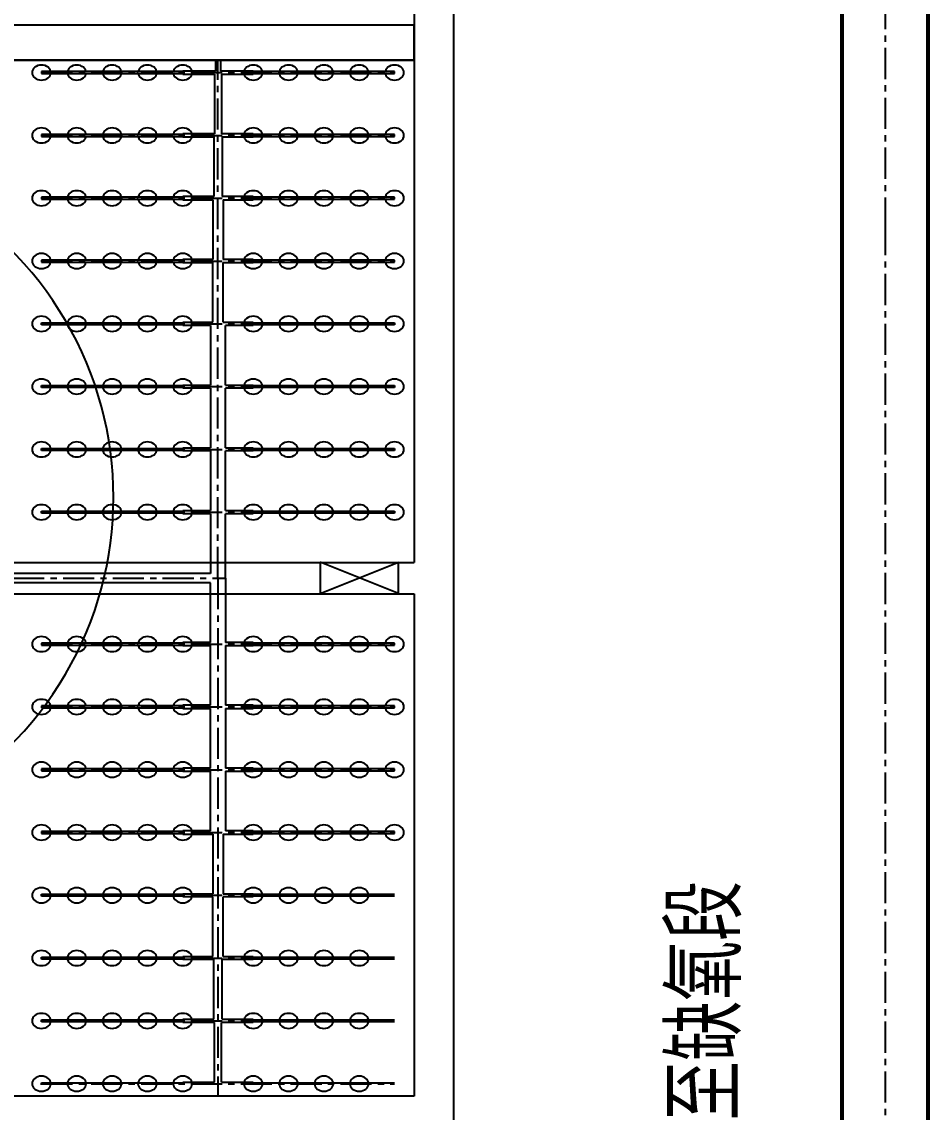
# Model space of a CAD drawing. Header units: millimetres. Extents: x 738100 to 1284508, y 138373 to 260796.
# Drawn here: x 839900 to 849140, y 219713 to 230825 of the extents above; entities that cross this region are included whole.
import ezdxf

# ---------------------------------------------------------------- set-up
doc = ezdxf.new("R2010")
doc.units = ezdxf.units.MM
doc.linetypes.add('CENTER', pattern=[50.8, 31.75, -6.35, 6.35, -6.35])
doc.layers.add('标注', color=7, linetype='Continuous')
doc.layers.add('轴线', color=6, linetype='CENTER')
doc.layers.add('硝化液回流管', color=5, linetype='Continuous', lineweight=53)
doc.styles.add('长仿宋体', font='simfang.ttf', dxfattribs={"width": 0.7})

msp = doc.modelspace()

# ---------------------------------------------------------------- linework, layer by layer
at = {"lineweight": -3}
for p, q in [((843900.494, 233524.664), (843900.494, 227763.864)), ((843900.494, 232452.664), (843900.494, 227844.024)), ((844300.494, 231084.264), (844300.494, 230204.264)), ((842940.494, 230789.288), (779900.494, 230789.288)), ((843900.494, 230789.288), (842940.494, 230789.288)), ((843900.494, 230433.442), (843900.494, 230789.288)), ((843900.494, 230435.296), (843900.494, 227844.024)), ((844300.494, 230204.264), (844300.494, 209483.589)), ((843900.494, 227524.024), (843900.494, 225315.296)), ((843900.494, 227524.024), (843900.494, 225315.296)), ((843900.494, 224995.296), (843900.494, 222915.384)), ((843900.494, 224995.296), (843900.494, 222915.384)), ((843900.494, 223557.734), (843900.494, 219875.296)), ((843900.494, 222595.384), (843900.494, 219875.296))]:
    msp.add_line(p, q, dxfattribs=at)
at = {"lineweight": -3, "ltscale": 100}
for p, q in [((843900.494, 230435.296), (779900.494, 230435.296)), ((779900.494, 230433.442), (843900.494, 230433.442)), ((777220.494, 225315.296), (843900.494, 225315.296)), ((777220.494, 225315.296), (843900.494, 225315.296)), ((777220.494, 225315.296), (843900.494, 225315.296)), ((779900.494, 224995.296), (843900.494, 224995.296)), ((843900.494, 219875.296), (779900.494, 219875.296))]:
    msp.add_line(p, q, dxfattribs=at)
at = {"ltscale": 10}
for p, q in [((841876.494, 230435.296), (841876.494, 230323.296)), ((841924.494, 230435.296), (841924.494, 230323.296)), ((840100.494, 230317.536), (840100.494, 230297.056)), ((841540.494, 230317.536), (840100.494, 230317.536)), ((840100.494, 230297.056), (841540.494, 230297.056)), ((841876.494, 230323.296), (841540.494, 230323.296)), ((841540.494, 230323.296), (841540.494, 230317.536)), ((841540.494, 230297.056), (841540.494, 230291.296)), ((841540.494, 230291.296), (841864.494, 230291.296)), ((841864.494, 230291.296), (841864.494, 229683.296)), ((842260.494, 230323.296), (841924.494, 230323.296)), ((841936.494, 230291.296), (842260.494, 230291.296)), ((841936.494, 230291.296), (841936.494, 229683.296)), ((842260.494, 230317.536), (842260.494, 230323.296)), ((843700.494, 230317.536), (842260.494, 230317.536)), ((842260.494, 230291.296), (842260.494, 230297.056)), ((842260.494, 230297.056), (843700.494, 230297.056)), ((843700.494, 230297.056), (843700.494, 230317.536)), ((840100.494, 229677.536), (840100.494, 229657.056)), ((841540.494, 229677.536), (840100.494, 229677.536)), ((840100.494, 229657.056), (841540.494, 229657.056)), ((841864.494, 229683.296), (841540.494, 229683.296)), ((841540.494, 229683.296), (841540.494, 229677.536)), ((841540.494, 229657.056), (841540.494, 229651.296)), ((841540.494, 229651.296), (841856.494, 229651.296)), ((841856.494, 229651.296), (841856.494, 229043.296)), ((842260.494, 229683.296), (841936.494, 229683.296)), ((841944.494, 229651.296), (842260.494, 229651.296)), ((841944.494, 229651.296), (841944.494, 229043.296)), ((842260.494, 229677.536), (842260.494, 229683.296)), ((843700.494, 229677.536), (842260.494, 229677.536)), ((842260.494, 229651.296), (842260.494, 229657.056)), ((842260.494, 229657.056), (843700.494, 229657.056)), ((843700.494, 229657.056), (843700.494, 229677.536)), ((840100.494, 229037.536), (840100.494, 229017.056)), ((841540.494, 229037.536), (840100.494, 229037.536)), ((841856.494, 229043.296), (841540.494, 229043.296)), ((841540.494, 229043.296), (841540.494, 229037.536)), ((842260.494, 229043.296), (841944.494, 229043.296)), ((842260.494, 229037.536), (842260.494, 229043.296)), ((843700.494, 229037.536), (842260.494, 229037.536)), ((843700.494, 229017.056), (843700.494, 229037.536)), ((840100.494, 229017.056), (841540.494, 229017.056)), ((841540.494, 229017.056), (841540.494, 229011.296)), ((841540.494, 229011.296), (841848.494, 229011.296)), ((841848.494, 229011.296), (841848.494, 228403.296)), ((841952.494, 229011.296), (842260.494, 229011.296)), ((841952.494, 229011.296), (841952.494, 228403.296)), ((842260.494, 229011.296), (842260.494, 229017.056)), ((842260.494, 229017.056), (843700.494, 229017.056)), ((840100.494, 228397.536), (840100.494, 228377.056)), ((841540.494, 228397.536), (840100.494, 228397.536)), ((840100.494, 228377.056), (841540.494, 228377.056)), ((841848.494, 228403.296), (841540.494, 228403.296)), ((841540.494, 228403.296), (841540.494, 228397.536)), ((841540.494, 228377.056), (841540.494, 228371.296)), ((841540.494, 228371.296), (841848.494, 228371.296)), ((841848.494, 227763.296), (841848.494, 228371.296)), ((842260.494, 228403.296), (841952.494, 228403.296)), ((841952.494, 228371.296), (842260.494, 228371.296)), ((841952.494, 227763.296), (841952.494, 228371.296)), ((842260.494, 228397.536), (842260.494, 228403.296)), ((843700.494, 228397.536), (842260.494, 228397.536)), ((842260.494, 228371.296), (842260.494, 228377.056)), ((842260.494, 228377.056), (843700.494, 228377.056)), ((843700.494, 228377.056), (843700.494, 228397.536)), ((840100.494, 227737.056), (840100.494, 227757.536)), ((840100.494, 227757.536), (841540.494, 227757.536)), ((841540.494, 227737.056), (840100.494, 227737.056)), ((841540.494, 227757.536), (841540.494, 227763.296)), ((841540.494, 227763.296), (841848.494, 227763.296)), ((841540.494, 227731.296), (841540.494, 227737.056)), ((841824.494, 227731.296), (841540.494, 227731.296)), ((841824.494, 227731.296), (841824.494, 227123.296)), ((841952.494, 227763.296), (842260.494, 227763.296)), ((842260.494, 227731.296), (841976.494, 227731.296)), ((841976.494, 227123.296), (841976.494, 227731.296)), ((842260.494, 227763.296), (842260.494, 227757.536)), ((842260.494, 227757.536), (843700.494, 227757.536)), ((843700.494, 227737.056), (842260.494, 227737.056)), ((842260.494, 227737.056), (842260.494, 227731.296)), ((843700.494, 227757.536), (843700.494, 227737.056)), ((840100.494, 227097.056), (840100.494, 227117.536)), ((840100.494, 227117.536), (841540.494, 227117.536)), ((841540.494, 227097.056), (840100.494, 227097.056)), ((841540.494, 227117.536), (841540.494, 227123.296)), ((841540.494, 227123.296), (841824.494, 227123.296)), ((841540.494, 227091.296), (841540.494, 227097.056)), ((841824.494, 227091.296), (841540.494, 227091.296)), ((841824.494, 227091.296), (841824.494, 226483.296)), ((841976.494, 227123.296), (842260.494, 227123.296)), ((842260.494, 227091.296), (841976.494, 227091.296)), ((841976.494, 226483.296), (841976.494, 227091.296)), ((842260.494, 227123.296), (842260.494, 227117.536)), ((842260.494, 227117.536), (843700.494, 227117.536)), ((843700.494, 227097.056), (842260.494, 227097.056)), ((842260.494, 227097.056), (842260.494, 227091.296)), ((843700.494, 227117.536), (843700.494, 227097.056)), ((840100.494, 226457.056), (840100.494, 226477.536)), ((840100.494, 226477.536), (841540.494, 226477.536)), ((841540.494, 226477.536), (841540.494, 226483.296)), ((841540.494, 226483.296), (841824.494, 226483.296)), ((841976.494, 226483.296), (842260.494, 226483.296)), ((842260.494, 226483.296), (842260.494, 226477.536)), ((842260.494, 226477.536), (843700.494, 226477.536)), ((843700.494, 226477.536), (843700.494, 226457.056)), ((841540.494, 226457.056), (840100.494, 226457.056)), ((841540.494, 226451.296), (841540.494, 226457.056)), ((841824.494, 226451.296), (841540.494, 226451.296)), ((841824.494, 226451.296), (841824.494, 225843.296)), ((842260.494, 226451.296), (841976.494, 226451.296)), ((841976.494, 225843.296), (841976.494, 226451.296)), ((843700.494, 226457.056), (842260.494, 226457.056)), ((842260.494, 226457.056), (842260.494, 226451.296)), ((840100.494, 225817.056), (840100.494, 225837.536)), ((840100.494, 225837.536), (841540.494, 225837.536)), ((841540.494, 225817.056), (840100.494, 225817.056)), ((841540.494, 225837.536), (841540.494, 225843.296)), ((841540.494, 225843.296), (841824.494, 225843.296)), ((841540.494, 225811.296), (841540.494, 225817.056)), ((841824.494, 225811.296), (841540.494, 225811.296)), ((841824.494, 225811.296), (841824.494, 225203.296)), ((841976.494, 225843.296), (842260.494, 225843.296)), ((842260.494, 225811.296), (841976.494, 225811.296)), ((841976.494, 225155.296), (841976.494, 225811.296)), ((842260.494, 225843.296), (842260.494, 225837.536)), ((842260.494, 225837.536), (843700.494, 225837.536)), ((843700.494, 225817.056), (842260.494, 225817.056)), ((842260.494, 225817.056), (842260.494, 225811.296)), ((843700.494, 225837.536), (843700.494, 225817.056)), ((841824.494, 225203.296), (837976.494, 225203.296)), ((841976.494, 225155.296), (841976.494, 224995.296)), ((841976.494, 225155.296), (841976.494, 224499.296)), ((841824.494, 225107.296), (837976.494, 225107.296)), ((841824.494, 224995.296), (841824.494, 225107.296)), ((841824.494, 224499.296), (841824.494, 225107.296)), ((840100.494, 224493.536), (840100.494, 224473.056)), ((841540.494, 224493.536), (840100.494, 224493.536)), ((840100.494, 224473.056), (841540.494, 224473.056)), ((841824.494, 224499.296), (841540.494, 224499.296)), ((841540.494, 224499.296), (841540.494, 224493.536)), ((841540.494, 224473.056), (841540.494, 224467.296)), ((841540.494, 224467.296), (841824.494, 224467.296)), ((841824.494, 223859.296), (841824.494, 224467.296)), ((842260.494, 224499.296), (841976.494, 224499.296)), ((841976.494, 224467.296), (842260.494, 224467.296)), ((841976.494, 224467.296), (841976.494, 223859.296)), ((842260.494, 224493.536), (842260.494, 224499.296)), ((843700.494, 224493.536), (842260.494, 224493.536)), ((842260.494, 224467.296), (842260.494, 224473.056)), ((842260.494, 224473.056), (843700.494, 224473.056)), ((843700.494, 224473.056), (843700.494, 224493.536)), ((840100.494, 223853.536), (840100.494, 223833.056)), ((841540.494, 223853.536), (840100.494, 223853.536)), ((840100.494, 223833.056), (841540.494, 223833.056)), ((841824.494, 223859.296), (841540.494, 223859.296)), ((841540.494, 223859.296), (841540.494, 223853.536)), ((841540.494, 223833.056), (841540.494, 223827.296)), ((841540.494, 223827.296), (841824.494, 223827.296)), ((841824.494, 223219.296), (841824.494, 223827.296)), ((842260.494, 223859.296), (841976.494, 223859.296)), ((841976.494, 223827.296), (842260.494, 223827.296)), ((841976.494, 223827.296), (841976.494, 223219.296)), ((842260.494, 223853.536), (842260.494, 223859.296)), ((843700.494, 223853.536), (842260.494, 223853.536)), ((842260.494, 223827.296), (842260.494, 223833.056)), ((842260.494, 223833.056), (843700.494, 223833.056)), ((843700.494, 223833.056), (843700.494, 223853.536)), ((840100.494, 223213.536), (840100.494, 223193.056)), ((841540.494, 223213.536), (840100.494, 223213.536)), ((840100.494, 223193.056), (841540.494, 223193.056)), ((841824.494, 223219.296), (841540.494, 223219.296)), ((841540.494, 223219.296), (841540.494, 223213.536)), ((841540.494, 223193.056), (841540.494, 223187.296)), ((841540.494, 223187.296), (841824.494, 223187.296)), ((841824.494, 222579.296), (841824.494, 223187.296)), ((842260.494, 223219.296), (841976.494, 223219.296)), ((841976.494, 223187.296), (842260.494, 223187.296)), ((841976.494, 223187.296), (841976.494, 222579.296)), ((842260.494, 223213.536), (842260.494, 223219.296)), ((843700.494, 223213.536), (842260.494, 223213.536)), ((842260.494, 223187.296), (842260.494, 223193.056)), ((842260.494, 223193.056), (843700.494, 223193.056)), ((843700.494, 223193.056), (843700.494, 223213.536)), ((841824.494, 222579.296), (841540.494, 222579.296)), ((841540.494, 222579.296), (841540.494, 222573.536)), ((842260.494, 222579.296), (841976.494, 222579.296)), ((842260.494, 222573.536), (842260.494, 222579.296)), ((840100.494, 222573.536), (840100.494, 222553.056)), ((841540.494, 222573.536), (840100.494, 222573.536)), ((840100.494, 222553.056), (841540.494, 222553.056)), ((841540.494, 222553.056), (841540.494, 222547.296)), ((841540.494, 222547.296), (841848.494, 222547.296)), ((841848.494, 222547.296), (841848.494, 221939.296)), ((841952.494, 222547.296), (842260.494, 222547.296)), ((841952.494, 222547.296), (841952.494, 221939.296)), ((843700.494, 222573.536), (842260.494, 222573.536)), ((842260.494, 222547.296), (842260.494, 222553.056)), ((842260.494, 222553.056), (843700.494, 222553.056)), ((843700.494, 222553.056), (843700.494, 222573.536)), ((840100.494, 221913.056), (840100.494, 221933.536)), ((840100.494, 221933.536), (841540.494, 221933.536)), ((841540.494, 221913.056), (840100.494, 221913.056)), ((841540.494, 221933.536), (841540.494, 221939.296)), ((841540.494, 221939.296), (841848.494, 221939.296)), ((841540.494, 221907.296), (841540.494, 221913.056)), ((841952.494, 221939.296), (842260.494, 221939.296)), ((842260.494, 221939.296), (842260.494, 221933.536)), ((842260.494, 221933.536), (843700.494, 221933.536)), ((843700.494, 221913.056), (842260.494, 221913.056)), ((842260.494, 221913.056), (842260.494, 221907.296)), ((841848.494, 221907.296), (841540.494, 221907.296)), ((841848.494, 221299.296), (841848.494, 221907.296)), ((842260.494, 221907.296), (841952.494, 221907.296)), ((841952.494, 221299.296), (841952.494, 221907.296)), ((840100.494, 221273.056), (840100.494, 221293.536)), ((840100.494, 221293.536), (841540.494, 221293.536)), ((841540.494, 221273.056), (840100.494, 221273.056)), ((841540.494, 221293.536), (841540.494, 221299.296)), ((841540.494, 221299.296), (841848.494, 221299.296)), ((841540.494, 221267.296), (841540.494, 221273.056)), ((841856.494, 221267.296), (841540.494, 221267.296)), ((841856.494, 220659.296), (841856.494, 221267.296)), ((842260.494, 221267.296), (841944.494, 221267.296)), ((841944.494, 220659.296), (841944.494, 221267.296)), ((841952.494, 221299.296), (842260.494, 221299.296)), ((842260.494, 221299.296), (842260.494, 221293.536)), ((842260.494, 221293.536), (843700.494, 221293.536)), ((843700.494, 221273.056), (842260.494, 221273.056)), ((842260.494, 221273.056), (842260.494, 221267.296)), ((840100.494, 220633.056), (840100.494, 220653.536)), ((840100.494, 220653.536), (841540.494, 220653.536)), ((841540.494, 220633.056), (840100.494, 220633.056)), ((841540.494, 220653.536), (841540.494, 220659.296)), ((841540.494, 220659.296), (841856.494, 220659.296)), ((841540.494, 220627.296), (841540.494, 220633.056)), ((841864.494, 220627.296), (841540.494, 220627.296)), ((841864.494, 220019.296), (841864.494, 220627.296)), ((842260.494, 220627.296), (841936.494, 220627.296)), ((841936.494, 220019.296), (841936.494, 220627.296)), ((841944.494, 220659.296), (842260.494, 220659.296)), ((842260.494, 220659.296), (842260.494, 220653.536)), ((842260.494, 220653.536), (843700.494, 220653.536)), ((843700.494, 220633.056), (842260.494, 220633.056)), ((842260.494, 220633.056), (842260.494, 220627.296)), ((840100.494, 219993.056), (840100.494, 220013.536)), ((840100.494, 220013.536), (841540.494, 220013.536)), ((841540.494, 220013.536), (841540.494, 220019.296)), ((841540.494, 220019.296), (841864.494, 220019.296)), ((841936.494, 220019.296), (842260.494, 220019.296)), ((842260.494, 220019.296), (842260.494, 220013.536)), ((842260.494, 220013.536), (843700.494, 220013.536))]:
    msp.add_line(p, q, dxfattribs=at)
at = {"color": 7, "lineweight": -3}
msp.add_arc((837269.455, 225978.682), 3565.52, 268.8787302, 91.1212698, dxfattribs=at)
at = {"ltscale": 10, "extrusion": (0, 0, -1)}
for centre in [(840100.494, 230307.296), (840460.494, 230307.296), (840820.494, 230307.296), (841180.494, 230307.296), (841540.494, 230307.296), (842260.494, 230307.296), (842620.494, 230307.296), (842980.494, 230307.296), (843340.494, 230307.296), (843700.494, 230307.296), (840100.494, 229667.296), (840460.494, 229667.296), (840820.494, 229667.296), (841180.494, 229667.296), (841540.494, 229667.296), (842260.494, 229667.296), (842620.494, 229667.296), (842980.494, 229667.296), (843340.494, 229667.296), (843700.494, 229667.296), (840100.494, 229027.296), (840460.494, 229027.296), (840820.494, 229027.296), (841180.494, 229027.296), (841540.494, 229027.296), (842260.494, 229027.296), (842620.494, 229027.296), (842980.494, 229027.296), (843340.494, 229027.296), (843700.494, 229027.296), (840100.494, 228387.296), (840460.494, 228387.296), (840820.494, 228387.296), (841180.494, 228387.296), (841540.494, 228387.296), (842260.494, 228387.296), (842620.494, 228387.296), (842980.494, 228387.296), (843340.494, 228387.296), (843700.494, 228387.296), (840100.494, 227747.296), (840460.494, 227747.296), (840820.494, 227747.296), (841180.494, 227747.296), (841540.494, 227747.296), (842260.494, 227747.296), (842620.494, 227747.296), (842980.494, 227747.296), (843340.494, 227747.296), (843700.494, 227747.296), (840100.494, 227107.296), (840460.494, 227107.296), (840820.494, 227107.296), (841180.494, 227107.296), (841540.494, 227107.296), (842260.494, 227107.296), (842620.494, 227107.296), (842980.494, 227107.296), (843340.494, 227107.296), (843700.494, 227107.296), (840100.494, 226467.296), (840460.494, 226467.296), (840820.494, 226467.296), (841180.494, 226467.296), (841540.494, 226467.296), (842260.494, 226467.296), (842620.494, 226467.296), (842980.494, 226467.296), (843340.494, 226467.296), (843700.494, 226467.296), (840100.494, 225827.296), (840460.494, 225827.296), (840820.494, 225827.296), (841180.494, 225827.296), (841540.494, 225827.296), (842260.494, 225827.296), (842620.494, 225827.296), (842980.494, 225827.296), (843340.494, 225827.296), (843700.494, 225827.296), (840100.494, 224483.296), (840460.494, 224483.296), (840820.494, 224483.296), (841180.494, 224483.296), (841540.494, 224483.296), (842260.494, 224483.296), (842620.494, 224483.296), (842980.494, 224483.296), (843340.494, 224483.296), (843700.494, 224483.296), (840100.494, 223843.296), (840460.494, 223843.296), (840820.494, 223843.296), (841180.494, 223843.296), (841540.494, 223843.296), (842260.494, 223843.296), (842620.494, 223843.296), (842980.494, 223843.296), (843340.494, 223843.296), (843700.494, 223843.296), (840100.494, 223203.296), (840460.494, 223203.296), (840820.494, 223203.296), (841180.494, 223203.296), (841540.494, 223203.296), (842260.494, 223203.296), (842620.494, 223203.296), (842980.494, 223203.296), (843340.494, 223203.296), (843700.494, 223203.296), (840100.494, 222563.296), (840460.494, 222563.296), (840820.494, 222563.296), (841180.494, 222563.296), (841540.494, 222563.296), (842260.494, 222563.296), (842620.494, 222563.296), (842980.494, 222563.296), (843340.494, 222563.296), (843700.494, 222563.296), (840100.494, 221923.296), (840460.494, 221923.296), (840820.494, 221923.296), (841180.494, 221923.296), (841540.494, 221923.296), (842260.494, 221923.296), (842620.494, 221923.296), (842980.494, 221923.296), (843340.494, 221923.296), (840100.494, 221283.296), (840460.494, 221283.296), (840820.494, 221283.296), (841180.494, 221283.296), (841540.494, 221283.296), (842260.494, 221283.296), (842620.494, 221283.296), (842980.494, 221283.296), (843340.494, 221283.296), (840100.494, 220643.296), (840460.494, 220643.296), (840820.494, 220643.296), (841180.494, 220643.296), (841540.494, 220643.296), (842260.494, 220643.296), (842620.494, 220643.296), (842980.494, 220643.296), (843340.494, 220643.296), (840100.494, 220003.296), (840460.494, 220003.296), (840820.494, 220003.296), (841180.494, 220003.296), (841540.494, 220003.296), (842260.494, 220003.296), (842620.494, 220003.296), (842980.494, 220003.296), (843340.494, 220003.296)]:
    msp.add_ellipse(centre, major_axis=(96, 0), ratio=0.8, dxfattribs=at)
at = {"layer": 'Defpoints', "ltscale": 10}
for p, q in [((842940.494, 225317.668), (842940.494, 224997.668)), ((842940.494, 224997.668), (843740.494, 225317.668)), ((843740.494, 224997.668), (842940.494, 225317.668)), ((843740.494, 224997.668), (843740.494, 225317.668))]:
    msp.add_line(p, q, dxfattribs=at)
at = {"layer": '硝化液回流管', "ltscale": 10}
for p, q in [((848260.494, 232082.734), (848260.494, 228764.264)), ((849140.494, 228764.264), (849140.494, 232082.734)), ((848260.494, 228764.264), (848260.494, 210923.589)), ((849140.494, 210923.589), (849140.494, 228764.264))]:
    msp.add_line(p, q, dxfattribs=at)
at = {"layer": '轴线', "ltscale": 10}
for p, q in [((848700.494, 232082.734), (848700.494, 228764.264)), ((841900.494, 225155.296), (841900.494, 230435.296)), ((840100.494, 230307.296), (843700.494, 230307.296)), ((840100.494, 230307.296), (843700.494, 230307.296)), ((840100.494, 229667.296), (843700.494, 229667.296)), ((840100.494, 229667.296), (843700.494, 229667.296)), ((840100.494, 229027.296), (843700.494, 229027.296)), ((840100.494, 229027.296), (843700.494, 229027.296)), ((848700.494, 228764.264), (848700.494, 210923.589)), ((840100.494, 228387.296), (843700.494, 228387.296)), ((840100.494, 228387.296), (843700.494, 228387.296)), ((840100.494, 227747.296), (843700.494, 227747.296)), ((840100.494, 227747.296), (843700.494, 227747.296)), ((840100.494, 227107.296), (843700.494, 227107.296)), ((840100.494, 227107.296), (843700.494, 227107.296)), ((840100.494, 226467.296), (843700.494, 226467.296)), ((840100.494, 226467.296), (843700.494, 226467.296)), ((840100.494, 225827.296), (843700.494, 225827.296)), ((781900.494, 225155.296), (841976.494, 225155.296)), ((841900.494, 225155.296), (841900.494, 224995.296)), ((841900.494, 225155.296), (841900.494, 219875.296)), ((840100.494, 224483.296), (843700.494, 224483.296)), ((840100.494, 223843.296), (843700.494, 223843.296)), ((840100.494, 223843.296), (843700.494, 223843.296)), ((840100.494, 223203.296), (843700.494, 223203.296)), ((840100.494, 223203.296), (843700.494, 223203.296)), ((840100.494, 222563.296), (843700.494, 222563.296)), ((840100.494, 222563.296), (843700.494, 222563.296)), ((840100.494, 221923.296), (843700.494, 221923.296)), ((840100.494, 221923.296), (843700.494, 221923.296)), ((840100.494, 221283.296), (843700.494, 221283.296)), ((840100.494, 221283.296), (843700.494, 221283.296)), ((840100.494, 220643.296), (843700.494, 220643.296)), ((840100.494, 220643.296), (843700.494, 220643.296)), ((840100.494, 220003.296), (843700.494, 220003.296)), ((840100.494, 220003.296), (843700.494, 220003.296))]:
    msp.add_line(p, q, dxfattribs=at)
at = {"layer": '轴线', "color": 4, "ltscale": 10}
msp.add_line((843900.494, 227763.864), (843900.494, 227425.198), dxfattribs=at)

# ---------------------------------------------------------------- texts
at = {"layer": '标注', "insert": (847236.814, 222070.171), "char_height": 640, "width": 7721.77778, "attachment_point": 9, "rotation": 90, "style": '长仿宋体'}
msp.add_mtext('硝化液回流至缺氧段', dxfattribs=at)

doc.saveas('drawing.dxf')
